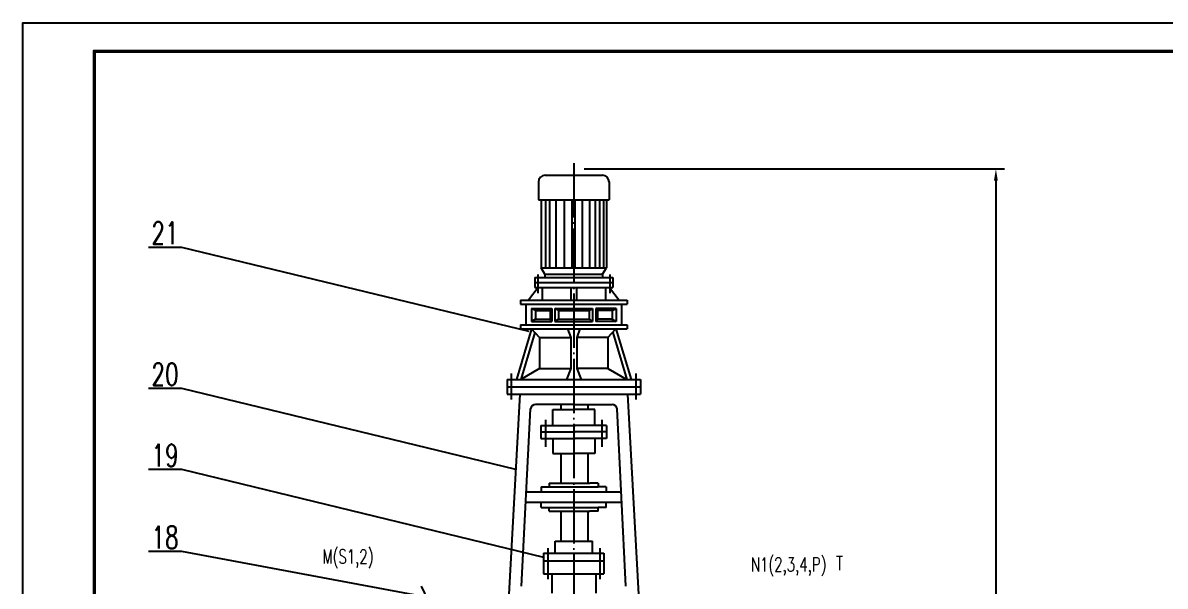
# Model space of a CAD drawing. Header units: millimetres. Extents: x 0 to 7128, y 0 to 10092.
# Drawn here: x 0 to 4733, y 7758 to 10092 of the extents above; entities that cross this region are included whole.
import ezdxf
from ezdxf.enums import TextEntityAlignment as Align

# ---------------------------------------------------------------- set-up
doc = ezdxf.new("R2010")
doc.units = ezdxf.units.MM
doc.header["$LTSCALE"] = 360
doc.header["$MEASUREMENT"] = 0
doc.linetypes.add('CENTER', pattern=[2, 1.25, -0.25, 0.25, -0.25])
doc.linetypes.add('CENTER1', pattern=[0.75, 0.625, -0.0625, 0, -0.0625])
doc.layers.get('0').update_dxf_attribs({"linetype": 'CONTINUOUS', "lineweight": 25})
doc.layers.get('Defpoints').update_dxf_attribs({"linetype": 'CONTINUOUS'})
for name, color, linetype, lineweight in [('A', 2, 'CONTINUOUS', 50), ('B', 7, 'CONTINUOUS', 25), ('C', 1, 'CENTER', 25), ('C1', 1, 'CENTER1', 25)]:
    doc.layers.add(name, color=color, linetype=linetype, lineweight=lineweight)
doc.layers.add('WS', color=7, linetype='CONTINUOUS')
doc.styles.add('HZ', font='ROMANS.SHX', dxfattribs={"width": 0.7, "bigfont": 'hztxt.shx'})
doc.styles.get("Standard").update_dxf_attribs({"font": 'isocp.shx', "width": 0.707, "bigfont": 'hztxt.shx'})
doc.dimstyles.new('STANDARD_WS$0', dxfattribs={"dimtxt": 2.5, "dimasz": 2.5, "dimexe": 1.25, "dimexo": 0.625, "dimtad": 1, "dimdec": 4, "dimdsep": 46, "dimtxsty": 'Standard', "dimcen": 2.5, "dimadec": 0, "dimazin": 0, "dimtfac": 1, "dimtdec": 4, "dimtmove": 0, "dimatfit": 0, "dimfxl": 1, "dimtolj": 1, "dimtzin": 0, "dimarcsym": 0})

# ---------------------------------------------------------------- blocks, each defined once
blk = doc.blocks.new('*D20')
at = {"layer": 'B', "lineweight": -2}
for p, q in [((2326, 9486.7), (4067.9, 9486.7)), ((4031.9, 9438.7), (4031.9, 3976.7)), ((1902.7, 3928.7), (4067.9, 3928.7))]:
    blk.add_line(p, q, dxfattribs=at)
at = {"layer": 'B'}
for points in [[(4023.9, 9438.7), (4039.9, 9438.7), (4031.9, 9486.7)], [(4023.9, 3976.7), (4039.9, 3976.7), (4031.9, 3928.7)]]:
    blk.add_solid(points, dxfattribs=at)
at = {"layer": 'Defpoints', "color": 0}
for p in [(2326, 9486.7), (1902.7, 3928.7), (4031.9, 3928.7)]:
    blk.add_point(p, dxfattribs=at)
at = {"layer": 'B', "lineweight": -2, "insert": (4000.7, 6709.2), "char_height": 36, "attachment_point": 5, "rotation": 90}
blk.add_mtext('\\A1;~6950', dxfattribs=at)

msp = doc.modelspace()

# ---------------------------------------------------------------- linework, layer by layer
at = {"layer": 'A', "color": 0, "lineweight": -2}
for p, q in [((2136.404, 9432.919), (2136.404, 9358.34)), ((2164.023, 9460.539), (2401.412, 9460.539)), ((2429.032, 9432.919), (2429.032, 9358.34)), ((2136.404, 9358.34), (2429.032, 9358.34)), ((2147.464, 9358.34), (2147.464, 9076.571)), ((2165.08, 9358.34), (2165.08, 9076.571)), ((2181.549, 9358.34), (2181.549, 9076.571)), ((2208.311, 9358.34), (2208.311, 9076.571)), ((2243.307, 9358.34), (2243.307, 9076.571)), ((2274.185, 9358.34), (2274.185, 9076.571)), ((2286.537, 9358.34), (2286.537, 9076.571)), ((2317.416, 9358.34), (2317.416, 9076.571)), ((2348.295, 9358.34), (2348.295, 9076.571)), ((2370.939, 9358.34), (2370.939, 9076.571)), ((2389.466, 9358.34), (2389.466, 9076.571)), ((2405.935, 9358.34), (2405.935, 9076.571)), ((2417.972, 9358.34), (2417.972, 9076.571)), ((2163.088, 9050.815), (2147.464, 9076.571)), ((2147.464, 9076.571), (2417.972, 9076.571)), ((2163.088, 9050.815), (2402.347, 9050.815)), ((2163.088, 9050.815), (2163.088, 9037.547)), ((2402.347, 9050.815), (2417.972, 9076.571)), ((2402.347, 9050.815), (2402.347, 9037.547)), ((2135.078, 8995.289), (2094.813, 8942.466)), ((2121.248, 9037.547), (2444.187, 9037.547)), ((2121.248, 9037.547), (2121.248, 8995.289)), ((2121.248, 9016.418), (2444.187, 9016.418)), ((2121.248, 8995.289), (2444.187, 8995.289)), ((2151.209, 8995.289), (2151.209, 8944.227)), ((2271.051, 8995.289), (2271.051, 8942.466)), ((2294.384, 8995.289), (2294.384, 8942.466)), ((2414.226, 8995.289), (2414.226, 8944.227)), ((2430.358, 8995.289), (2470.623, 8942.466)), ((2444.187, 9037.547), (2444.187, 8995.289)), ((2061.683, 8942.466), (2503.752, 8942.466)), ((2061.683, 8942.466), (2061.683, 8926.042)), ((2061.683, 8926.042), (2503.752, 8926.042)), ((2084.698, 8926.042), (2084.698, 8840.637)), ((2123.658, 8899.662), (2106.989, 8908.982)), ((2106.989, 8908.982), (2191.739, 8908.982)), ((2106.989, 8908.982), (2106.989, 8854.616)), ((2123.658, 8899.662), (2123.658, 8863.936)), ((2123.658, 8899.662), (2184.72, 8899.662)), ((2184.72, 8899.662), (2191.739, 8908.982)), ((2184.72, 8899.662), (2184.72, 8863.936)), ((2191.739, 8908.982), (2191.739, 8854.616)), ((2204.372, 8908.982), (2361.063, 8908.982)), ((2204.372, 8908.982), (2204.372, 8854.616)), ((2219.287, 8899.662), (2204.372, 8908.982)), ((2219.287, 8899.662), (2346.148, 8899.662)), ((2219.287, 8899.662), (2219.287, 8863.936)), ((2346.148, 8899.662), (2361.063, 8908.982)), ((2346.148, 8899.662), (2346.148, 8863.936)), ((2361.063, 8908.982), (2361.063, 8854.616)), ((2373.697, 8908.982), (2373.697, 8854.616)), ((2380.715, 8899.662), (2373.697, 8908.982)), ((2458.446, 8908.982), (2373.697, 8908.982)), ((2380.715, 8899.662), (2380.715, 8863.936)), ((2441.777, 8899.662), (2380.715, 8899.662)), ((2441.777, 8899.662), (2458.446, 8908.982)), ((2441.777, 8899.662), (2441.777, 8863.936)), ((2458.446, 8908.982), (2458.446, 8854.616)), ((2480.737, 8926.042), (2480.737, 8840.637)), ((2503.752, 8942.466), (2503.752, 8926.042)), ((2123.658, 8863.936), (2106.989, 8854.616)), ((2106.989, 8854.616), (2191.739, 8854.616)), ((2123.658, 8863.936), (2184.72, 8863.936)), ((2184.72, 8863.936), (2191.739, 8854.616)), ((2219.287, 8863.936), (2204.372, 8854.616)), ((2204.372, 8854.616), (2361.063, 8854.616)), ((2219.287, 8863.936), (2346.148, 8863.936)), ((2346.148, 8863.936), (2361.063, 8854.616)), ((2380.715, 8863.936), (2373.697, 8854.616)), ((2458.446, 8854.616), (2373.697, 8854.616)), ((2441.777, 8863.936), (2380.715, 8863.936)), ((2441.777, 8863.936), (2458.446, 8854.616)), ((2107.713, 8824.213), (2045.484, 8613.793)), ((2061.683, 8840.637), (2503.752, 8840.637)), ((2061.683, 8840.637), (2061.683, 8824.213)), ((2061.683, 8824.213), (2503.752, 8824.213)), ((2121.347, 8809.562), (2063.451, 8613.793)), ((2141.34, 8788.08), (2107.713, 8824.213)), ((2257.031, 8824.213), (2270.55, 8788.08)), ((2308.405, 8824.213), (2294.885, 8788.08)), ((2424.095, 8788.08), (2457.722, 8824.213)), ((2444.088, 8809.562), (2501.984, 8613.793)), ((2457.722, 8824.213), (2519.951, 8613.793)), ((2503.752, 8840.637), (2503.752, 8824.213)), ((2141.34, 8788.08), (2141.34, 8659.972)), ((2141.34, 8788.08), (2270.55, 8788.08)), ((2270.55, 8788.08), (2270.55, 8659.972)), ((2424.095, 8788.08), (2294.885, 8788.08)), ((2294.885, 8788.08), (2294.885, 8659.972)), ((2424.095, 8788.08), (2424.095, 8659.972)), ((2141.34, 8659.972), (2063.451, 8613.793)), ((2141.34, 8659.972), (2270.55, 8659.972)), ((2270.55, 8659.972), (2252.586, 8613.793)), ((2294.885, 8659.972), (2312.85, 8613.793)), ((2424.095, 8659.972), (2294.885, 8659.972)), ((2424.095, 8659.972), (2501.984, 8613.793)), ((2006.522, 8613.793), (2558.913, 8613.793)), ((2006.522, 8613.793), (2006.522, 8553.03)), ((2006.522, 8583.412), (2558.913, 8583.412)), ((2558.913, 8613.793), (2558.913, 8553.03)), ((2006.522, 8553.03), (2558.913, 8553.03)), ((2059.771, 8553.03), (2011.585, 7674.54)), ((2505.664, 8553.03), (2553.851, 7674.54)), ((2066.263, 7758.272), (2103.434, 8492.744)), ((2282.718, 8511.17), (2124.208, 8511.17)), ((2195.421, 8425.461), (2195.421, 8489.727)), ((2195.421, 8489.727), (2282.718, 8489.727)), ((2229.674, 8511.17), (2229.674, 8489.727)), ((2282.718, 8511.17), (2441.227, 8511.17)), ((2361.158, 8489.727), (2282.718, 8489.727)), ((2370.015, 8489.727), (2282.718, 8489.727)), ((2341.625, 8511.17), (2341.625, 8489.727)), ((2370.015, 8425.461), (2370.015, 8489.727)), ((2499.173, 7758.272), (2462.002, 8492.744)), ((2146.442, 8424.386), (2146.442, 8370.193)), ((2146.442, 8424.386), (2288.891, 8424.386)), ((2146.442, 8397.119), (2288.891, 8397.119)), ((2418.994, 8424.386), (2288.891, 8424.386)), ((2418.994, 8397.119), (2288.891, 8397.119)), ((2418.994, 8424.386), (2418.994, 8370.193)), ((2146.442, 8370.193), (2288.891, 8370.193)), ((2195.421, 8370.193), (2195.421, 8308.363)), ((2418.994, 8370.193), (2288.891, 8370.193)), ((2370.015, 8370.193), (2370.015, 8308.363)), ((2195.421, 8308.363), (2282.718, 8308.363)), ((2229.674, 8308.363), (2229.674, 8184.832)), ((2365.197, 8308.363), (2282.718, 8308.363)), ((2370.015, 8308.363), (2282.718, 8308.363)), ((2341.625, 8308.363), (2341.625, 8184.832)), ((2087.111, 8148.844), (2478.324, 8148.844)), ((2147.968, 8169.837), (2384.34, 8169.837)), ((2147.968, 8169.837), (2147.968, 8148.844)), ((2181.096, 8184.832), (2349.503, 8184.832)), ((2181.096, 8184.832), (2181.096, 8169.837)), ((2384.34, 8184.832), (2349.503, 8184.832)), ((2384.34, 8184.832), (2384.34, 8169.837)), ((2417.468, 8169.837), (2384.34, 8169.837)), ((2417.468, 8169.837), (2417.468, 8148.844)), ((2084.592, 8106.857), (2480.844, 8106.857)), ((2147.968, 8083.65), (2147.968, 8104.643)), ((2417.468, 8083.65), (2417.468, 8104.643)), ((2147.968, 8083.65), (2384.34, 8083.65)), ((2181.096, 8068.655), (2181.096, 8083.65)), ((2181.096, 8068.655), (2349.503, 8068.655)), ((2229.674, 8068.655), (2229.674, 7944.656)), ((2341.625, 8068.655), (2341.625, 7944.656)), ((2384.34, 8068.655), (2349.503, 8068.655)), ((2417.468, 8083.65), (2384.34, 8083.65)), ((2384.34, 8068.655), (2384.34, 8083.65)), ((2229.674, 8038.292), (2229.674, 7944.656)), ((2341.625, 8038.292), (2341.625, 7944.656)), ((2205.101, 7944.656), (2360.334, 7944.656)), ((2205.101, 7895.209), (2205.101, 7944.656)), ((2360.334, 7895.209), (2360.334, 7944.656)), ((2157.853, 7895.209), (2407.582, 7895.209)), ((2157.853, 7895.209), (2157.853, 7809.497)), ((2157.853, 7863.759), (2407.582, 7863.759)), ((2407.582, 7895.209), (2407.582, 7809.497)), ((2157.853, 7809.497), (2407.582, 7809.497)), ((2191.216, 7809.497), (2191.216, 7729.614)), ((2374.219, 7809.497), (2374.219, 7729.614))]:
    msp.add_line(p, q, dxfattribs=at)
for centre, radius, start, end in [((2164.023, 9432.919), 27.62, 90, 180), ((2401.412, 9432.919), 27.62, 0, 90), ((2124.208, 8490.246), 20.924, 90, 173.144125), ((2441.227, 8490.246), 20.924, 6.855875, 90)]:
    msp.add_arc(centre, radius, start, end, dxfattribs=at)
at = {"layer": 'B', "color": 0, "lineweight": -2}
for p, q in [((520.627, 9163.322), (657.427, 9163.322)), ((657.427, 9163.322), (2097.019, 8814.203)), ((520.627, 8578.688), (657.427, 8578.688)), ((657.427, 8578.688), (2041.335, 8243.073)), ((520.627, 8242.374), (657.427, 8242.374)), ((657.427, 8242.374), (2157.853, 7878.501)), ((520.627, 7902.897), (657.427, 7902.897)), ((657.427, 7902.897), (1951.218, 7661.415))]:
    msp.add_line(p, q, dxfattribs=at)
at = {"layer": 'C', "color": 0, "lineweight": -2}
for p, q in [((2166.224, 8447.235), (2166.224, 8335.444)), ((2399.212, 8447.235), (2399.212, 8335.444)), ((2174.723, 7915.408), (2174.723, 7787.007)), ((2390.712, 7915.408), (2390.712, 7787.007))]:
    msp.add_line(p, q, dxfattribs=at)
at = {"layer": 'C', "color": 0, "lineweight": -2, "ltscale": 0.3}
msp.add_line((1650.47, 7758.618), (1677.554, 7700.537), dxfattribs=at)
at = {"layer": 'C1', "color": 0, "lineweight": -2}
for p, q in [((2282.718, 9510.748), (2282.718, 4111.045)), ((2133.426, 9048.979), (2133.426, 8972.492)), ((2432.01, 9048.979), (2432.01, 8972.492)), ((2024.161, 8531.184), (2024.161, 8638.617)), ((2541.274, 8531.184), (2541.274, 8638.617))]:
    msp.add_line(p, q, dxfattribs=at)
at = {"layer": 'Defpoints', "color": 0, "linetype": 'ByBlock', "lineweight": -2}
msp.add_point((2401.412, 9460.539), dxfattribs=at)
at = {"layer": 'WS', "color": 0, "lineweight": -2}
for points in [[(0, 0), (0, 10092), (7128, 10092), (7128, 0), (0, 0)], [(294, 114), (294, 9978), (7014, 9978), (7014, 114), (294, 114)], [(300, 120), (300, 9972), (7008, 9972), (7008, 120), (300, 120)]]:
    msp.add_lwpolyline(points, dxfattribs=at)

# ---------------------------------------------------------------- texts
at = {"color": 0, "lineweight": -2, "style": 'HZ', "width": 0.7}
for s, p in [('M(S1,2)', (1347.357, 7876.651)), ('N1(2,3,4,P)', (3173.034, 7843.971)), ('T', (3383.593, 7853.57))]:
    msp.add_text(s, height=57.6, dxfattribs=at).set_placement(p, align=Align.MIDDLE)
at = {"layer": 'A', "color": 0, "lineweight": -2, "style": 'HZ', "width": 0.7}
for s, p in [('21', (589.027, 9174.842)), ('20', (589.027, 8590.208)), ('19', (589.027, 8253.894)), ('18', (589.027, 7914.417))]:
    msp.add_text(s, height=92.16, dxfattribs=at).set_placement(p, align=Align.CENTER)

# ---------------------------------------------------------------- dimensions: what is measured, and where the dimension line sits
at = {"layer": 'B', "color": 0, "lineweight": -2}
dim = msp.add_linear_dim(base=(4031.868, 3928.7), p1=(2326.005, 9486.687), p2=(1902.718, 3928.7), angle=90, text='~6950', dimstyle='STANDARD_WS$0', override={"dimtxt": 36, "dimasz": 48, "dimexe": 36, "dimexo": 0, "dimgap": 13.2, "dimdec": 2, "dimcen": 30, "dimclrd": 256, "dimclre": 256, "dimclrt": 256, "dimadec": 1, "dimazin": 2, "dimtdec": 2, "dimtzin": 8}, dxfattribs=at)
dim.commit()
dim.dimension.update_dxf_attribs({"geometry": '*D20', "text_midpoint": (4031.868, 6709.194), "dimtype": 160})

doc.saveas('drawing.dxf')
